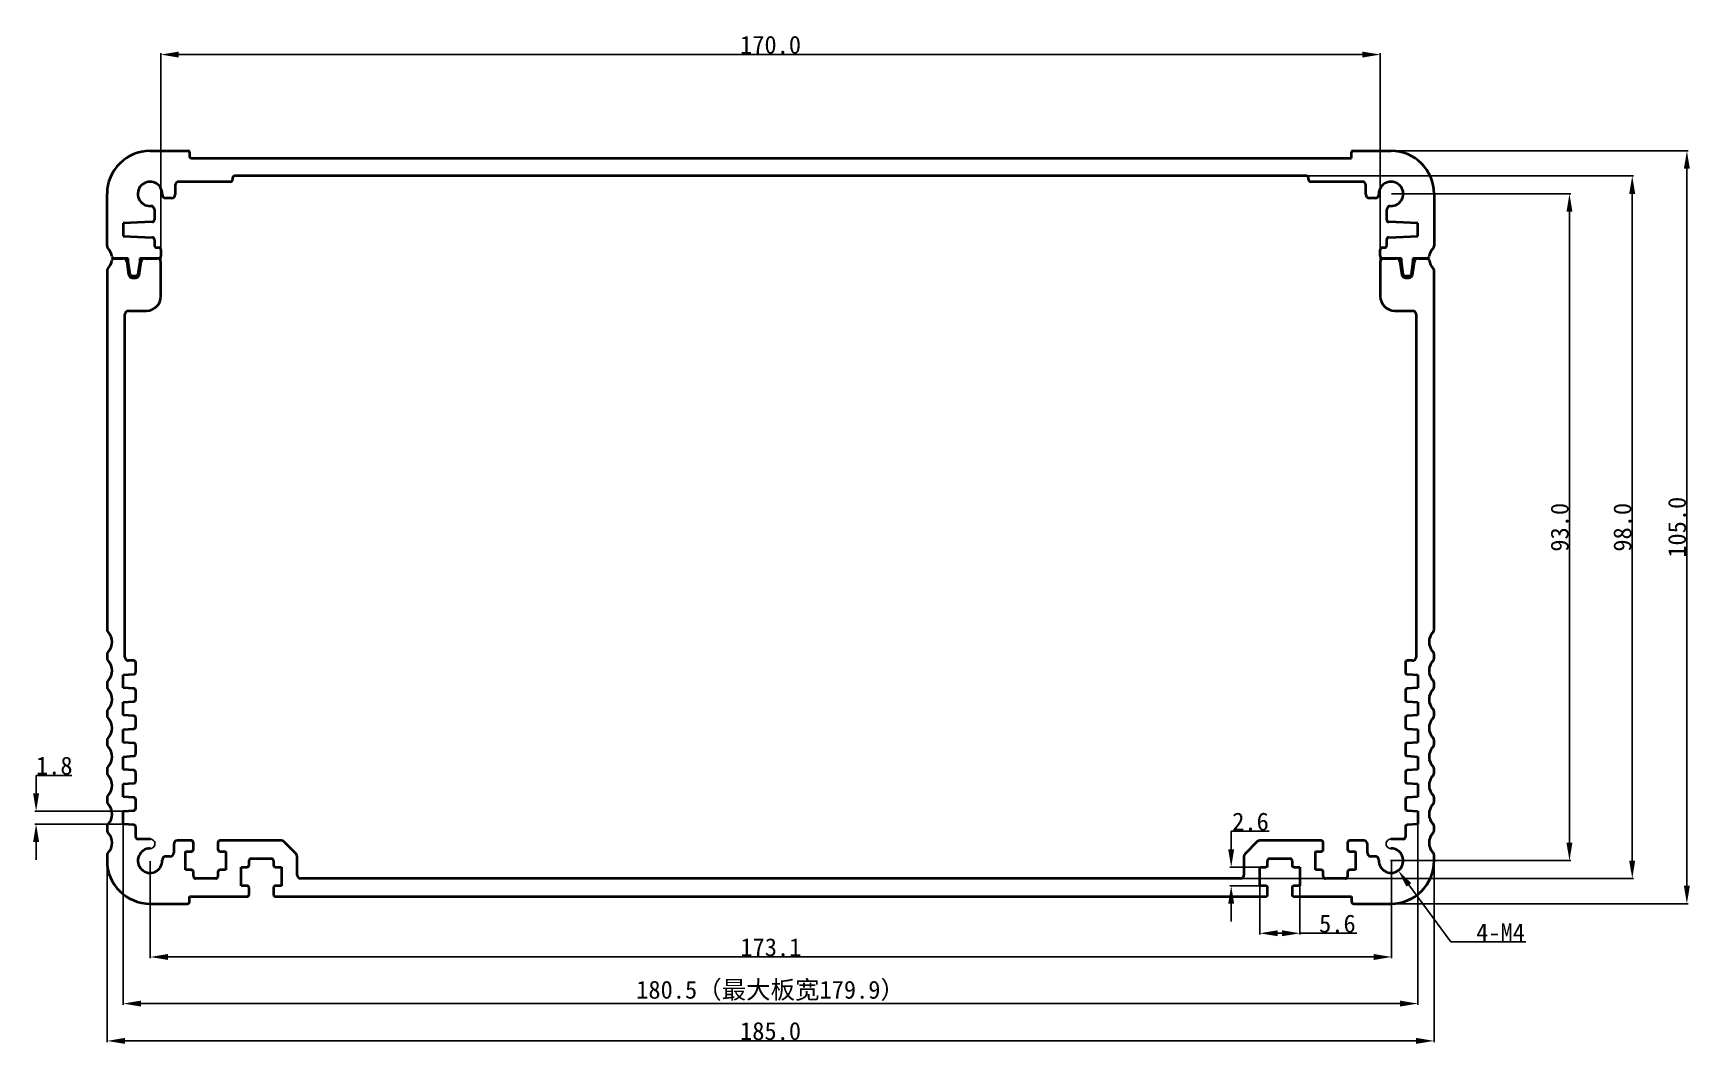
# Model space of a CAD drawing. Header units: inches. Extents: x -10 to 221, y -20 to 121.
import ezdxf

# ---------------------------------------------------------------- set-up
doc = ezdxf.new("R2010")
doc.units = ezdxf.units.IN
doc.header["$MEASUREMENT"] = 0
doc.layers.add('1', color=30, linetype='Continuous')
doc.layers.add('Visible (ISO)', color=7, linetype='Continuous', lineweight=35)
doc.styles.get("Standard").update_dxf_attribs({"font": 'simhei.ttf'})
doc.dimstyles.get("Standard").update_dxf_attribs({"dimtxt": 2.5, "dimasz": 2.5, "dimexe": 0.18, "dimexo": 0.0625, "dimgap": 0.09, "dimtad": 1, "dimtoh": 1, "dimdec": 1, "dimzin": 0, "dimdsep": 46, "dimtxsty": 'Standard', "dimcen": 0.09, "dimadec": 0, "dimazin": 0, "dimtfac": 1, "dimtdec": 1, "dimtofl": 0, "dimtmove": 0, "dimatfit": 3, "dimfxl": 1, "dimtolj": 1, "dimtzin": 0, "dimarcsym": 0})

# ---------------------------------------------------------------- blocks, each defined once
blk = doc.blocks.new('*D1')
at = {"color": 0, "lineweight": -2}
for p, q in [((0, 5.94), (0, -19.32)), ((185, 5.94), (185, -19.32)), ((2.5, -19.14), (182.5, -19.14))]:
    blk.add_line(p, q, dxfattribs=at)
at = {"color": 0}
for points in [[(2.5, -18.72), (2.5, -19.55), (0, -19.14)], [(182.5, -18.72), (182.5, -19.55), (185, -19.14)]]:
    blk.add_solid(points, dxfattribs=at)
at = {"layer": 'Defpoints', "color": 0}
for p in [(0, 6), (185, 6), (185, -19.14)]:
    blk.add_point(p, dxfattribs=at)
at = {"color": 0, "insert": (92.5, -17.78), "char_height": 2.5, "attachment_point": 5}
blk.add_mtext('\\A1;185.0', dxfattribs=at)
blk = doc.blocks.new('*D2')
at = {"color": 0, "lineweight": -2}
for p, q in [((176.41, 105), (220.43, 105)), ((220.25, 2.5), (220.25, 102.5)), ((176.46, 0), (220.43, 0))]:
    blk.add_line(p, q, dxfattribs=at)
at = {"color": 0}
for points in [[(219.83, 102.5), (220.66, 102.5), (220.25, 105)], [(219.83, 2.5), (220.66, 2.5), (220.25, 0)]]:
    blk.add_solid(points, dxfattribs=at)
at = {"layer": 'Defpoints', "color": 0}
for p in [(176.35, 105), (220.25, 105), (176.4, 0)]:
    blk.add_point(p, dxfattribs=at)
at = {"color": 0, "insert": (218.89, 52.5), "char_height": 2.5, "attachment_point": 5, "rotation": 90}
blk.add_mtext('\\A1;105.0', dxfattribs=at)
blk = doc.blocks.new('*D3')
at = {"color": 0, "lineweight": -2}
for p, q in [((7.5, 87.16), (7.5, 118.61)), ((10, 118.43), (175, 118.43)), ((177.5, 87.16), (177.5, 118.61))]:
    blk.add_line(p, q, dxfattribs=at)
at = {"color": 0}
for points in [[(10, 118.84), (10, 118.01), (7.5, 118.43)], [(175, 118.84), (175, 118.01), (177.5, 118.43)]]:
    blk.add_solid(points, dxfattribs=at)
at = {"layer": 'Defpoints', "color": 0}
for p in [(177.5, 118.43), (7.5, 87.1), (177.5, 87.1)]:
    blk.add_point(p, dxfattribs=at)
at = {"color": 0, "insert": (92.5, 119.78), "char_height": 2.5, "attachment_point": 5}
blk.add_mtext('\\A1;170.0', dxfattribs=at)
blk = doc.blocks.new('*D4')
at = {"color": 0, "lineweight": -2}
for p, q in [((115.75, 101.5), (212.81, 101.5)), ((212.63, 99), (212.63, 6)), ((115.75, 3.5), (212.81, 3.5))]:
    blk.add_line(p, q, dxfattribs=at)
at = {"color": 0}
for points in [[(212.21, 99), (213.04, 99), (212.63, 101.5)], [(212.21, 6), (213.04, 6), (212.63, 3.5)]]:
    blk.add_solid(points, dxfattribs=at)
at = {"layer": 'Defpoints', "color": 0}
for p in [(115.68, 101.5), (115.68, 3.5), (212.63, 3.5)]:
    blk.add_point(p, dxfattribs=at)
at = {"color": 0, "insert": (211.27, 52.5), "char_height": 2.5, "attachment_point": 5, "rotation": 90}
blk.add_mtext('\\A1;98.0', dxfattribs=at)
blk = doc.blocks.new('*D5')
at = {"layer": '1', "color": 0, "lineweight": -2}
for p, q in [((2.25, 11.04), (2.25, -14.11)), ((182.75, 11.04), (182.75, -14.11)), ((4.75, -13.93), (180.25, -13.93))]:
    blk.add_line(p, q, dxfattribs=at)
at = {"layer": '1', "color": 0}
for points in [[(4.75, -13.52), (4.75, -14.35), (2.25, -13.93)], [(180.25, -13.52), (180.25, -14.35), (182.75, -13.93)]]:
    blk.add_solid(points, dxfattribs=at)
at = {"layer": 'Defpoints', "color": 0}
for p in [(2.25, 11.1), (182.75, 11.1), (182.75, -13.93)]:
    blk.add_point(p, dxfattribs=at)
at = {"layer": '1', "color": 0, "insert": (92.5, -12.16), "char_height": 2.5, "attachment_point": 5}
blk.add_mtext('\\A1;180.5（最大板宽179.9）', dxfattribs=at)
blk = doc.blocks.new('*D6')
at = {"color": 0, "lineweight": -2}
for p, q in [((-9.89, 15.4), (-9.89, 17.9)), ((-9.89, 17.9), (-4.91, 17.9)), ((2.19, 12.9), (-10.07, 12.9)), ((2.19, 11.1), (-10.07, 11.1)), ((-9.89, 8.6), (-9.89, 6.1))]:
    blk.add_line(p, q, dxfattribs=at)
at = {"color": 0}
for points in [[(-10.31, 15.4), (-9.47, 15.4), (-9.89, 12.9)], [(-10.31, 8.6), (-9.47, 8.6), (-9.89, 11.1)]]:
    blk.add_solid(points, dxfattribs=at)
at = {"layer": 'Defpoints', "color": 0}
for p in [(-9.89, 12.9), (2.25, 12.9), (2.25, 11.1)]:
    blk.add_point(p, dxfattribs=at)
at = {"color": 0, "insert": (-7.36, 19.24), "char_height": 2.5, "attachment_point": 5}
blk.add_mtext('\\A1;1.8', dxfattribs=at)
blk = doc.blocks.new('*D7')
at = {"color": 0, "lineweight": -2}
for p, q in [((178.91, 6), (179.09, 6)), ((179, 5.91), (179, 6.09)), ((187.34, -5.34), (181.49, 2.62)), ((197.8, -5.34), (187.34, -5.34))]:
    blk.add_line(p, q, dxfattribs=at)
at = {"color": 0}
blk.add_solid([(181.82, 2.86), (181.15, 2.37), (180.01, 4.63)], dxfattribs=at)
at = {"layer": 'Defpoints', "color": 0}
for p in [(179, 6), (180.01, 4.63)]:
    blk.add_point(p, dxfattribs=at)
at = {"color": 0, "insert": (194.27, -4), "char_height": 2.5, "attachment_point": 5}
blk.add_mtext('\\A1;4-M4', dxfattribs=at)
blk = doc.blocks.new('*D8')
at = {"color": 0, "lineweight": -2}
for p, q in [((156.72, 7.6), (156.72, 10.1)), ((156.72, 10.1), (162, 10.1)), ((160.64, 5.1), (156.54, 5.1)), ((160.64, 2.5), (156.54, 2.5)), ((156.72, 0), (156.72, -2.5))]:
    blk.add_line(p, q, dxfattribs=at)
at = {"color": 0}
for points in [[(156.3, 7.6), (157.13, 7.6), (156.72, 5.1)], [(156.3, 0), (157.13, 0), (156.72, 2.5)]]:
    blk.add_solid(points, dxfattribs=at)
at = {"layer": 'Defpoints', "color": 0}
for p in [(156.72, 5.1), (160.7, 5.1), (160.7, 2.5)]:
    blk.add_point(p, dxfattribs=at)
at = {"color": 0, "insert": (159.41, 11.44), "char_height": 2.5, "attachment_point": 5}
blk.add_mtext('\\A1;2.6', dxfattribs=at)
blk = doc.blocks.new('*D9')
at = {"color": 0, "lineweight": -2}
for p, q in [((160.7, 2.44), (160.7, -4.31)), ((166.3, 2.44), (166.3, -4.31)), ((163.2, -4.13), (163.8, -4.13)), ((166.3, -4.13), (174.23, -4.13))]:
    blk.add_line(p, q, dxfattribs=at)
at = {"color": 0}
for points in [[(163.2, -3.71), (163.2, -4.54), (160.7, -4.13)], [(163.8, -3.71), (163.8, -4.54), (166.3, -4.13)]]:
    blk.add_solid(points, dxfattribs=at)
at = {"layer": 'Defpoints', "color": 0}
for p in [(160.7, 2.5), (166.3, 2.5), (160.7, -4.13)]:
    blk.add_point(p, dxfattribs=at)
at = {"color": 0, "insert": (171.52, -2.79), "char_height": 2.5, "attachment_point": 5}
blk.add_mtext('\\A1;5.6', dxfattribs=at)
blk = doc.blocks.new('*D10')
at = {"color": 0, "lineweight": -2}
for p, q in [((179.06, 99), (204.06, 99)), ((203.88, 8.5), (203.88, 96.5)), ((179.06, 6), (204.06, 6))]:
    blk.add_line(p, q, dxfattribs=at)
at = {"color": 0}
for points in [[(203.46, 96.5), (204.29, 96.5), (203.88, 99)], [(203.46, 8.5), (204.29, 8.5), (203.88, 6)]]:
    blk.add_solid(points, dxfattribs=at)
at = {"layer": 'Defpoints', "color": 0}
for p in [(179, 99), (203.88, 99), (179, 6)]:
    blk.add_point(p, dxfattribs=at)
at = {"color": 0, "insert": (202.52, 52.5), "char_height": 2.5, "attachment_point": 5, "rotation": 90}
blk.add_mtext('\\A1;93.0', dxfattribs=at)
blk = doc.blocks.new('*D11')
at = {"color": 0, "lineweight": -2}
for p, q in [((6, 5.94), (6, -7.61)), ((179.09, 5.94), (179.09, -7.61)), ((8.5, -7.43), (176.59, -7.43))]:
    blk.add_line(p, q, dxfattribs=at)
at = {"color": 0}
for points in [[(8.5, -7.02), (8.5, -7.85), (6, -7.43)], [(176.59, -7.02), (176.59, -7.85), (179.09, -7.43)]]:
    blk.add_solid(points, dxfattribs=at)
at = {"layer": 'Defpoints', "color": 0}
for p in [(6, 6), (179.09, 6), (179.09, -7.43)]:
    blk.add_point(p, dxfattribs=at)
at = {"color": 0, "insert": (92.54, -6.09), "char_height": 2.5, "attachment_point": 5}
blk.add_mtext('\\A1;173.1', dxfattribs=at)

msp = doc.modelspace()

# ---------------------------------------------------------------- linework, layer by layer
for centre, start, end in [((6.03, 8.35), 268.9151, 90.4947), ((178.97, 8.35), 89.5053, 271.0849)]:
    msp.add_arc(centre, 0.65, start, end)
at = {"layer": 'Visible (ISO)'}
for p, q in [((6, 105), (11.3, 105)), ((11.5, 104.8), (11.5, 104.2)), ((11.7, 104), (173.5, 104)), ((173.5, 104), (173.5, 104.8)), ((173.7, 105), (179, 105)), ((9.5, 100.2), (9.5, 98.9)), ((17.2, 100.7), (10, 100.7)), ((17.5, 101.2), (17.5, 101)), ((167.2, 101.5), (17.8, 101.5)), ((167.5, 101), (167.5, 101.2)), ((175, 100.7), (167.8, 100.7)), ((175.5, 98.9), (175.5, 100.2)), ((0, 91.73), (0, 99)), ((9, 98.4), (8.2, 98.4)), ((176.8, 98.4), (176, 98.4)), ((185, 99), (185, 91.73)), ((6.31, 95.08), (2.25, 94.9)), ((2.25, 94.9), (2.25, 93.1)), ((6.6, 96.8), (6.6, 95.38)), ((178.4, 95.38), (178.4, 96.8)), ((182.75, 94.9), (178.69, 95.08)), ((182.75, 93.1), (182.75, 94.9)), ((2.25, 93.1), (6.31, 92.92)), ((6.6, 92.62), (6.6, 91.8)), ((178.4, 91.8), (178.4, 92.62)), ((178.69, 92.92), (182.75, 93.1)), ((6.9, 91.5), (7.2, 91.5)), ((7.5, 91.2), (7.5, 90.3)), ((177.5, 90.3), (177.5, 91.2)), ((177.8, 91.5), (178.1, 91.5)), ((0, 88.35), (0, 38.23)), ((2.95, 90), (0.98, 90)), ((0.98, 90), (2.24, 90)), ((2.74, 89.57), (3.01, 87.73)), ((2.95, 89.5), (2.95, 90)), ((3.21, 87.76), (2.95, 89.5)), ((4.55, 89.5), (4.29, 87.76)), ((4.49, 87.73), (4.76, 89.57)), ((7.2, 90), (4.55, 90)), ((4.55, 90), (4.55, 89.5)), ((5.26, 90), (7, 90)), ((7.5, 84.7), (7.5, 89.5)), ((177.5, 89.5), (177.5, 84.7)), ((180.45, 90), (177.8, 90)), ((178, 90), (179.74, 90)), ((180.24, 89.57), (180.51, 87.73)), ((180.45, 89.5), (180.45, 90)), ((180.71, 87.76), (180.45, 89.5)), ((182.05, 89.5), (181.79, 87.76)), ((181.99, 87.73), (182.26, 89.57)), ((184.02, 90), (182.05, 90)), ((182.05, 90), (182.05, 89.5)), ((182.76, 90), (184.02, 90)), ((185, 38.23), (185, 88.35)), ((3.99, 87.5), (3.51, 87.5)), ((3.51, 87.3), (3.99, 87.3)), ((181.49, 87.5), (181.01, 87.5)), ((181.01, 87.3), (181.49, 87.3)), ((2.5, 34.4), (2.5, 82.2)), ((3, 82.7), (5.5, 82.7)), ((179.5, 82.7), (182, 82.7)), ((182.5, 82.2), (182.5, 34.4)), ((0, 34.77), (0, 34.23)), ((185, 34.23), (185, 34.77)), ((3.7, 33.9), (3, 33.9)), ((4, 32.3), (4, 33.6)), ((181, 33.6), (181, 32.3)), ((182, 33.9), (181.3, 33.9)), ((0, 30.77), (0, 30.23)), ((2.25, 31.9), (3.72, 32)), ((2.25, 30.1), (2.25, 31.9)), ((3.72, 30), (2.25, 30.1)), ((181.28, 32), (182.75, 31.9)), ((182.75, 30.1), (181.28, 30)), ((182.75, 31.9), (182.75, 30.1)), ((185, 30.23), (185, 30.77)), ((2.25, 28.1), (3.72, 28.2)), ((2.25, 26.3), (2.25, 28.1)), ((4, 28.5), (4, 29.7)), ((181, 29.7), (181, 28.5)), ((181.28, 28.2), (182.75, 28.1)), ((182.75, 28.1), (182.75, 26.3)), ((0, 26.77), (0, 26.23)), ((3.72, 26.2), (2.25, 26.3)), ((4, 24.7), (4, 25.9)), ((181, 25.9), (181, 24.7)), ((182.75, 26.3), (181.28, 26.2)), ((185, 26.23), (185, 26.77)), ((2.25, 24.3), (3.72, 24.4)), ((2.25, 22.5), (2.25, 24.3)), ((181.28, 24.4), (182.75, 24.3)), ((182.75, 24.3), (182.75, 22.5)), ((0, 22.77), (0, 22.23)), ((3.72, 22.4), (2.25, 22.5)), ((4, 20.9), (4, 22.1)), ((181, 22.1), (181, 20.9)), ((182.75, 22.5), (181.28, 22.4)), ((185, 22.23), (185, 22.77)), ((0, 18.77), (0, 18.23)), ((2.25, 20.5), (3.72, 20.6)), ((2.25, 18.7), (2.25, 20.5)), ((3.72, 18.6), (2.25, 18.7)), ((181.28, 20.6), (182.75, 20.5)), ((182.75, 18.7), (181.28, 18.6)), ((182.75, 20.5), (182.75, 18.7)), ((185, 18.23), (185, 18.77)), ((2.25, 16.7), (3.72, 16.8)), ((2.25, 14.9), (2.25, 16.7)), ((4, 17.1), (4, 18.3)), ((181, 18.3), (181, 17.1)), ((181.28, 16.8), (182.75, 16.7)), ((182.75, 16.7), (182.75, 14.9)), ((0, 14.77), (0, 14.23)), ((3.72, 14.8), (2.25, 14.9)), ((4, 13.3), (4, 14.5)), ((181, 14.5), (181, 13.3)), ((182.75, 14.9), (181.28, 14.8)), ((185, 14.23), (185, 14.77)), ((2.25, 12.9), (3.72, 13)), ((2.25, 11.1), (2.25, 12.9)), ((181.28, 13), (182.75, 12.9)), ((182.75, 12.9), (182.75, 11.1)), ((0, 10.77), (0, 10.23)), ((3.72, 11), (2.25, 11.1)), ((4, 9.3), (4, 10.7)), ((181, 10.7), (181, 9.3)), ((182.75, 11.1), (181.28, 11)), ((185, 10.23), (185, 10.77)), ((6.04, 9), (4.3, 9)), ((9.3, 8.3), (9.3, 7.1)), ((11.75, 8.8), (9.8, 8.8)), ((10.95, 4.7), (10.95, 7.3)), ((10.95, 7.3), (11.75, 7.3)), ((12.05, 7.6), (12.05, 8.5)), ((15.45, 8.5), (15.45, 7.6)), ((24.29, 8.8), (15.75, 8.8)), ((15.75, 7.3), (16.55, 7.3)), ((16.55, 7.3), (16.55, 4.7)), ((26.35, 6.95), (24.65, 8.65)), ((160.35, 8.65), (158.65, 6.95)), ((169.25, 8.8), (160.71, 8.8)), ((168.45, 4.7), (168.45, 7.3)), ((168.45, 7.3), (169.25, 7.3)), ((169.55, 7.6), (169.55, 8.5)), ((172.95, 8.5), (172.95, 7.6)), ((175.2, 8.8), (173.25, 8.8)), ((173.25, 7.3), (174.05, 7.3)), ((174.05, 7.3), (174.05, 4.7)), ((175.7, 7.1), (175.7, 8.3)), ((180.7, 9), (178.96, 9)), ((0, 6.77), (0, 6)), ((8.8, 6.6), (8.2, 6.6)), ((11.75, 4.7), (10.95, 4.7)), ((16.55, 4.7), (15.75, 4.7)), ((18.7, 2.5), (18.7, 5.1)), ((18.7, 5.1), (19.5, 5.1)), ((19.8, 5.4), (19.8, 6)), ((20.1, 6.3), (22.9, 6.3)), ((23.2, 6), (23.2, 5.4)), ((23.5, 5.1), (24.3, 5.1)), ((24.3, 5.1), (24.3, 2.5)), ((26.5, 4), (26.5, 6.59)), ((158.5, 6.59), (158.5, 4)), ((160.7, 2.5), (160.7, 5.1)), ((160.7, 5.1), (161.5, 5.1)), ((161.8, 5.4), (161.8, 6)), ((162.1, 6.3), (164.9, 6.3)), ((165.2, 6), (165.2, 5.4)), ((165.5, 5.1), (166.3, 5.1)), ((166.3, 5.1), (166.3, 2.5)), ((169.25, 4.7), (168.45, 4.7)), ((174.05, 4.7), (173.25, 4.7)), ((176.8, 6.6), (176.2, 6.6)), ((185, 6), (185, 6.77)), ((12.05, 3.8), (12.05, 4.4)), ((15.15, 3.5), (12.35, 3.5)), ((15.45, 4.4), (15.45, 3.8)), ((19.5, 2.5), (18.7, 2.5)), ((24.3, 2.5), (23.5, 2.5)), ((158, 3.5), (27, 3.5)), ((161.5, 2.5), (160.7, 2.5)), ((166.3, 2.5), (165.5, 2.5)), ((169.55, 3.8), (169.55, 4.4)), ((172.65, 3.5), (169.85, 3.5)), ((172.95, 4.4), (172.95, 3.8)), ((6, 0), (11.2, 0)), ((11.5, 0.3), (11.5, 1)), ((11.5, 1), (19.5, 1)), ((19.8, 1.3), (19.8, 2.2)), ((23.2, 2.2), (23.2, 1.3)), ((23.5, 1), (161.5, 1)), ((161.8, 1.3), (161.8, 2.2)), ((165.2, 2.2), (165.2, 1.3)), ((165.5, 1), (173.5, 1)), ((173.5, 1), (173.5, 0.3)), ((173.8, 0), (179, 0))]:
    msp.add_line(p, q, dxfattribs=at)
for centre, radius, start, end in [((6, 99), 6, 90, 180), ((11.3, 104.8), 0.2, 0, 90), ((11.7, 104.2), 0.2, 180, 270), ((173.7, 104.8), 0.2, 90, 180), ((179, 99), 6, 360, 90), ((6, 99), 1.7, 357.3947, 272.6053), ((10, 100.2), 0.5, 90, 180), ((17.2, 101), 0.3, 270, 0), ((17.8, 101.2), 0.3, 90, 180), ((167.2, 101.2), 0.3, 360, 90), ((167.8, 101), 0.3, 180, 270), ((175, 100.2), 0.5, 0, 90), ((179, 99), 1.7, 267.3947, 182.6053), ((6.1, 96.8), 0.5, 0, 92.6053), ((8.2, 98.9), 0.5, 177.3947, 270), ((9, 98.9), 0.5, 270, 0), ((176, 98.9), 0.5, 180, 270), ((176.8, 98.9), 0.5, 270, 2.6053), ((178.9, 96.8), 0.5, 87.3947, 180), ((6.3, 95.38), 0.3, 272.5, 0), ((178.7, 95.38), 0.3, 180, 267.5), ((6.3, 92.62), 0.3, 360, 87.5), ((178.7, 92.62), 0.3, 92.5, 180), ((0.5, 91.73), 0.5, 180, 223.9455), ((-1.3, 90), 2, 7.4947, 43.9455), ((0.98, 90.3), 0.3, 187.4947, 270), ((6.9, 91.8), 0.3, 180, 270), ((7.2, 91.2), 0.3, 0, 90), ((7.2, 90.3), 0.3, 270, 0), ((177.8, 91.2), 0.3, 90, 180), ((177.8, 90.3), 0.3, 180, 270), ((178.1, 91.8), 0.3, 270, 360), ((184.02, 90.3), 0.3, 270, 352.5053), ((186.3, 90), 2, 136.0545, 172.5053), ((184.5, 91.73), 0.5, 316.0545, 0), ((0.3, 88.35), 0.3, 134.0792, 180), ((-1.3, 90), 2, 314.0792, 352.5053), ((0.98, 89.7), 0.3, 90, 172.5053), ((2.24, 89.5), 0.5, 8.5308, 90), ((5.26, 89.5), 0.5, 90, 171.4692), ((7, 89.5), 0.5, 360, 90), ((178, 89.5), 0.5, 90, 180), ((179.74, 89.5), 0.5, 8.5308, 90), ((182.76, 89.5), 0.5, 90, 171.4692), ((184.02, 89.7), 0.3, 7.4947, 90), ((186.3, 90), 2, 187.4947, 225.9208), ((184.7, 88.35), 0.3, 360, 45.9208), ((3.51, 87.8), 0.5, 188.5308, 270), ((3.51, 87.8), 0.3, 188.5308, 270), ((3.99, 87.8), 0.3, 270, 351.4692), ((3.99, 87.8), 0.5, 270, 351.4692), ((181.01, 87.8), 0.5, 188.5308, 270), ((181.01, 87.8), 0.3, 188.5308, 270), ((181.49, 87.8), 0.3, 270, 351.4692), ((181.49, 87.8), 0.5, 270, 351.4692), ((5.5, 84.7), 2, 270, 0), ((179.5, 84.7), 2, 180, 270), ((3, 82.2), 0.5, 90, 180), ((182, 82.2), 0.5, 360, 90), ((0.5, 38.23), 0.5, 180, 223.9455), ((-1.3, 36.5), 2, 316.0545, 43.9455), ((186.3, 36.5), 2, 136.0545, 223.9455), ((184.5, 38.23), 0.5, 316.0545, 0), ((0.5, 34.77), 0.5, 136.0545, 180), ((184.5, 34.77), 0.5, 360, 43.9455), ((0.5, 34.23), 0.5, 180, 223.9455), ((-1.3, 32.5), 2, 316.0545, 43.9455), ((3, 34.4), 0.5, 180, 270), ((3.7, 33.6), 0.3, 360, 90), ((181.3, 33.6), 0.3, 90, 180), ((182, 34.4), 0.5, 270, 360), ((186.3, 32.5), 2, 136.0545, 223.9455), ((184.5, 34.23), 0.5, 316.0545, 0), ((0.5, 30.77), 0.5, 136.0545, 180), ((0.5, 30.23), 0.5, 180, 223.9455), ((3.7, 32.3), 0.3, 274, 0), ((181.3, 32.3), 0.3, 180, 266), ((184.5, 30.77), 0.5, 360, 43.9455), ((184.5, 30.23), 0.5, 316.0545, 0), ((-1.3, 28.5), 2, 316.0545, 43.9455), ((3.7, 29.7), 0.3, 360, 86), ((3.7, 28.5), 0.3, 274, 0), ((181.3, 29.7), 0.3, 94, 180), ((181.3, 28.5), 0.3, 180, 266), ((186.3, 28.5), 2, 136.0545, 223.9455), ((0.5, 26.77), 0.5, 136.0545, 180), ((0.5, 26.23), 0.5, 180, 223.9455), ((-1.3, 24.5), 2, 316.0545, 43.9455), ((3.7, 25.9), 0.3, 0, 86), ((181.3, 25.9), 0.3, 94, 180), ((186.3, 24.5), 2, 136.0545, 223.9455), ((184.5, 26.77), 0.5, 360, 43.9455), ((184.5, 26.23), 0.5, 316.0545, 0), ((0.5, 22.77), 0.5, 136.0545, 180), ((3.7, 24.7), 0.3, 274, 0), ((181.3, 24.7), 0.3, 180, 266), ((184.5, 22.77), 0.5, 360, 43.9455), ((0.5, 22.23), 0.5, 180, 223.9455), ((-1.3, 20.5), 2, 316.0545, 43.9455), ((3.7, 22.1), 0.3, 0, 86), ((3.7, 20.9), 0.3, 274, 0), ((181.3, 22.1), 0.3, 94, 180), ((181.3, 20.9), 0.3, 180, 266), ((186.3, 20.5), 2, 136.0545, 223.9455), ((184.5, 22.23), 0.5, 316.0545, 0), ((0.5, 18.77), 0.5, 136.0545, 180), ((3.7, 18.3), 0.3, 0, 86), ((181.3, 18.3), 0.3, 94, 180), ((184.5, 18.77), 0.5, 360, 43.9455), ((0.5, 18.23), 0.5, 180, 223.9455), ((-1.3, 16.5), 2, 316.0545, 43.9455), ((3.7, 17.1), 0.3, 274, 0), ((181.3, 17.1), 0.3, 180, 266), ((186.3, 16.5), 2, 136.0545, 223.9455), ((184.5, 18.23), 0.5, 316.0545, 0), ((0.5, 14.77), 0.5, 136.0545, 180), ((0.5, 14.23), 0.5, 180, 223.9455), ((-1.3, 12.5), 2, 316.0545, 43.9455), ((3.7, 14.5), 0.3, 0, 86), ((181.3, 14.5), 0.3, 94, 180), ((186.3, 12.5), 2, 136.0545, 223.9455), ((184.5, 14.77), 0.5, 0, 43.9455), ((184.5, 14.23), 0.5, 316.0545, 0), ((3.7, 13.3), 0.3, 274, 0), ((181.3, 13.3), 0.3, 180, 266), ((0.5, 10.77), 0.5, 136.0545, 180), ((0.5, 10.23), 0.5, 180, 223.9455), ((-1.3, 8.5), 2, 316.0545, 43.9455), ((3.7, 10.7), 0.3, 0, 86), ((4.3, 9.3), 0.3, 180, 270), ((180.7, 9.3), 0.3, 270, 0), ((181.3, 10.7), 0.3, 94, 180), ((186.3, 8.5), 2, 136.0545, 223.9455), ((184.5, 10.77), 0.5, 360, 43.9455), ((184.5, 10.23), 0.5, 316.0545, 0), ((0.5, 6.77), 0.5, 136.0545, 180), ((6, 6), 1.7, 89.0974, 2.6053), ((8.8, 7.1), 0.5, 270, 0), ((9.8, 8.3), 0.5, 90, 180), ((11.75, 8.5), 0.3, 360, 90), ((11.75, 7.6), 0.3, 270, 0), ((15.75, 8.5), 0.3, 90, 180), ((15.75, 7.6), 0.3, 180, 270), ((24.29, 8.3), 0.5, 45, 90), ((26, 6.59), 0.5, 360, 45), ((159, 6.59), 0.5, 135, 180), ((160.71, 8.3), 0.5, 90, 135), ((169.25, 8.5), 0.3, 360, 90), ((169.25, 7.6), 0.3, 270, 0), ((173.25, 8.5), 0.3, 90, 180), ((173.25, 7.6), 0.3, 180, 270), ((175.2, 8.3), 0.5, 0, 90), ((176.2, 7.1), 0.5, 180, 270), ((179, 6), 1.7, 177.3947, 90.9026), ((184.5, 6.77), 0.5, 360, 43.9455), ((6, 6), 6, 180, 270), ((8.2, 6.1), 0.5, 90, 182.6053), ((11.75, 4.4), 0.3, 360, 90), ((15.75, 4.4), 0.3, 90, 180), ((19.5, 5.4), 0.3, 270, 0), ((20.1, 6), 0.3, 90, 180), ((22.9, 6), 0.3, 0, 90), ((23.5, 5.4), 0.3, 180, 270), ((161.5, 5.4), 0.3, 270, 360), ((162.1, 6), 0.3, 90, 180), ((164.9, 6), 0.3, 360, 90), ((165.5, 5.4), 0.3, 180, 270), ((169.25, 4.4), 0.3, 360, 90), ((173.25, 4.4), 0.3, 90, 180), ((176.8, 6.1), 0.5, 357.3947, 90), ((179, 6), 6, 270, 0), ((12.35, 3.8), 0.3, 180, 270), ((15.15, 3.8), 0.3, 270, 0), ((19.5, 2.2), 0.3, 360, 90), ((23.5, 2.2), 0.3, 90, 180), ((27, 4), 0.5, 180, 270), ((158, 4), 0.5, 270, 0), ((161.5, 2.2), 0.3, 360, 90), ((165.5, 2.2), 0.3, 90, 180), ((169.85, 3.8), 0.3, 180, 270), ((172.65, 3.8), 0.3, 270, 0), ((11.2, 0.3), 0.3, 270, 0), ((19.5, 1.3), 0.3, 270, 0), ((23.5, 1.3), 0.3, 180, 270), ((161.5, 1.3), 0.3, 270, 360), ((165.5, 1.3), 0.3, 180, 270), ((173.8, 0.3), 0.3, 180, 270)]:
    msp.add_arc(centre, radius, start, end, dxfattribs=at)

# ---------------------------------------------------------------- dimensions: what is measured, and where the dimension line sits
for base, p1, p2, picture, middle in [((177.5, 118.43), (7.5, 87.1), (177.5, 87.1), '*D3', (92.5, 118.43)), ((160.7, -4.13), (166.3, 2.5), (160.7, 2.5), '*D9', (171.52, -4.13))]:
    dim = msp.add_linear_dim(base=base, p1=p1, p2=p2, dimstyle='Standard')
    dim.commit()
    dim.dimension.update_dxf_attribs({"geometry": picture, "text_midpoint": middle, "dimtype": 160})
for base, p1, p2, picture, middle in [((220.25, 105), (176.4, 0), (176.35, 105), '*D2', (220.25, 52.5)), ((212.63, 3.5), (115.68, 101.5), (115.68, 3.5), '*D4', (212.63, 52.5))]:
    dim = msp.add_linear_dim(base=base, p1=p1, p2=p2, angle=90, dimstyle='Standard')
    dim.commit()
    dim.dimension.update_dxf_attribs({"geometry": picture, "text_midpoint": middle, "dimtype": 160})
for base, p1, p2, picture, middle in [((203.88, 99), (179, 6), (179, 99), '*D10', (202.52, 52.5)), ((-9.89, 12.9), (2.25, 11.1), (2.25, 12.9), '*D6', (-7.36, 19.24)), ((156.72, 5.1), (160.7, 2.5), (160.7, 5.1), '*D8', (159.41, 11.44))]:
    dim = msp.add_linear_dim(base=base, p1=p1, p2=p2, angle=90, dimstyle='Standard')
    dim.commit()
    dim.dimension.update_dxf_attribs({"geometry": picture, "text_midpoint": middle})
for base, p1, p2, picture, middle in [((185, -19.14), (0, 6), (185, 6), '*D1', (92.5, -17.78)), ((179.09, -7.43), (6, 6), (179.09, 6), '*D11', (92.54, -6.09))]:
    dim = msp.add_linear_dim(base=base, p1=p1, p2=p2, dimstyle='Standard')
    dim.commit()
    dim.dimension.update_dxf_attribs({"geometry": picture, "text_midpoint": middle})
dim = msp.add_radius_dim(center=(179, 6), mpoint=(180.01, 4.63), text='4-M4', dimstyle='Standard')
dim.commit()
dim.dimension.update_dxf_attribs({"geometry": '*D7', "text_midpoint": (194.27, -5.34), "dimtype": 164})
at = {"layer": '1'}
dim = msp.add_linear_dim(base=(182.75, -13.93), p1=(2.25, 11.1), p2=(182.75, 11.1), text='<>（最大板宽179.9）', dimstyle='Standard', dxfattribs=at)
dim.commit()
dim.dimension.update_dxf_attribs({"geometry": '*D5', "text_midpoint": (92.5, -13.93), "dimtype": 160})

doc.saveas('drawing.dxf')
